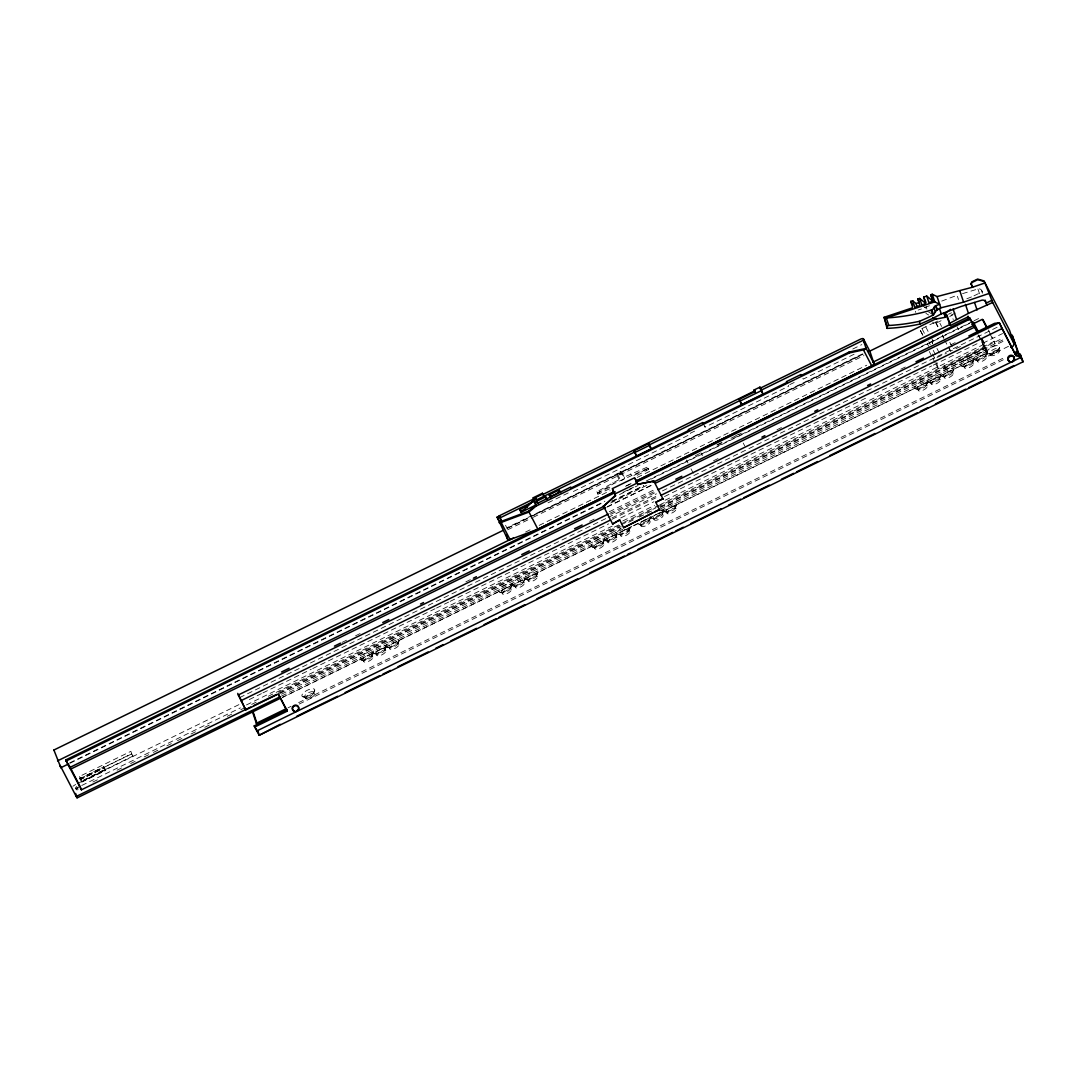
<?xml version="1.0" encoding="UTF-8"?>
<svg xmlns="http://www.w3.org/2000/svg" width="1077" height="1077" viewBox="0 0 1077 1077"><rect width="100%" height="100%" fill="white"/><g stroke="black" fill="none" stroke-linecap="round" stroke-linejoin="round"><path stroke-width="0.75" stroke-dasharray="5 3.75" d="M79.9 778.509L80.587 779.438L104.429 767.739L103.675 766.837L79.846 778.483L81.233 781.444L104.954 769.463L81.233 781.444M103.661 766.864L105.061 769.799M81.138 781.148L81.771 781.942L105.721 770.405L104.24 767.147L131.677 753.725L130.869 751.342L79.604 776.409L80.613 779.425L104.442 767.807M313.744 692.996L314.713 690.653M371.996 656.189L372.979 653.847M384.987 649.835L385.97 647.479M397.992 643.481L398.975 641.125M510.633 588.405L511.602 586.05M523.624 582.051L524.607 579.695M536.629 575.697L537.598 573.341M603.053 543.212L604.035 540.869M616.057 536.858L617.027 534.515M629.049 530.503L630.032 528.161M649.269 520.622L650.239 518.266M662.261 514.267L663.244 511.912M675.266 507.913L676.235 505.557M926.53 385.054L927.512 382.698M939.534 378.7L940.504 376.344M952.526 372.346L953.508 369.99M972.746 362.451L973.729 360.108M985.738 356.097L986.72 353.754M998.742 349.742L999.712 347.4M941.11 320.704L933.921 324.217L933.53 323.329L938.565 320.663L941.567 326.439M633.895 475.428L645.985 469.518L647.869 468.253L647.479 467.055L623.57 477.353A2.814 1.09 -27.4 0 1 624.095 478.821A2.814 1.09 -27.4 0 1 620.5 480.584A2.814 1.09 -27.4 0 1 620.029 479.09L617.094 473.422L620.635 471.686L623.57 477.353M637.194 475.307L648.489 469.437L647.479 467.055M660.389 506.728L985.415 347.817L981.134 338.743M609.434 488.877L597.95 494.155L596.927 491.772L620.029 479.09M597.95 494.155L597.547 492.956L613.527 483.748L648.085 468.239M995.215 351.694L993.209 352.677A7.162 2.773 -27.4 0 1 987.461 350.752A7.162 2.773 -27.4 0 1 998.231 345.488A7.162 2.773 -27.4 0 1 995.215 351.694L995.552 352.785L994.125 353.485A5.075 1.966 -27.4 0 1 990.059 352.125A5.075 1.966 -27.4 0 1 997.692 348.396A5.075 1.966 -27.4 0 1 995.552 352.785M852.782 349.029L861.842 344.6M548.031 502.811L568.319 492.876M694.598 431.15L690.236 433.277L690.545 434.206L572.991 491.677M789.818 384.597L794.18 382.47M703.146 423.409L705.058 427.098L788.674 386.226L788.364 385.297M854.074 354.252L803.186 379.131L802.877 378.202M973.945 295.838L982.345 291.732L981.659 290.413A3.218 2.962 -18.5 0 0 977.929 288.986L960.294 294.317M862.475 353.902L506.836 527.797L504.682 523.624M506.796 528.349L863.081 354.145M507.348 528.309L531.54 516.489M533.048 515.748L862.556 354.629M507.644 529.79L531.796 517.983M533.303 517.243L863.929 355.585M948.474 314.255L951.503 312.774M922.841 335.337L919.879 329.602L933.301 323.033L932.911 322.144L933.921 324.217M955.299 313.084L951.058 315.157L953.307 319.506M949.726 316.49L952.606 315.09M597.331 492.956L611.507 486.373M525.549 532.051L533.102 528.349M539.133 525.401L610.094 490.708M637.261 477.421L866.743 365.224M626.585 485.727L632.63 482.779M625.522 486.36L633.074 482.671M716.838 444.909L724.107 441.355M735.753 435.66L738.66 434.246L740.182 437.168M695.365 455.692L702.769 452.071M717.605 444.828L722.048 442.647M730.946 438.299L741.326 433.223M69.736 762.853L604.897 501.195M623.031 492.324L628.241 489.779M629.076 489.362L636.642 485.673M646.348 480.921L972.585 321.471M974.093 320.744L981.645 317.042M69.938 763.27L602.864 502.69M619.477 494.572L637.597 485.714M651.181 479.063L969.731 323.315M611.857 501.195L643.602 485.673M612.005 501.451L643.75 485.889M610.699 502.999L648.489 484.529M607.199 506.796L652.554 484.623M607.24 506.998L652.595 484.825M341.988 642.43L346.511 640.223M355.572 635.793L360.108 633.572M465.843 581.876L470.366 579.655M589.684 521.322L594.221 519.101M609.326 511.723L656.149 488.823M713.539 460.768L718.076 458.546M776.975 429.75L781.512 427.529M900.83 369.182L905.367 366.974M950.681 344.815L955.205 342.607M609.757 513.352L655.058 491.193M610.686 514.362L657.508 491.462M239.659 697.613L606.593 518.199M608.101 517.458L656.418 493.831M662.463 490.883L997.692 326.977M936.936 357.51L946.346 353.337M960.496 346.538L950.681 351.008L948.433 346.659M612.005 517.902L658.814 495.016M79.9 778.779L103.796 766.945M80.008 779.075L132.108 753.712L130.869 751.342M612.126 519.235L658.209 496.699M105.465 769.516L132.902 756.108L132.108 753.712M75.713 784.446L72.873 786.277M77.221 783.706L240.265 703.981M249.325 699.552L261.401 693.642M262.909 692.901L311.226 669.288M312.734 668.548L435.027 608.761M436.535 608.02L448.611 602.11M450.119 601.37L608.64 523.866M620.715 517.956L653.941 501.72M664.509 496.551L868.318 396.901M874.349 393.953L931.726 365.897M933.234 365.157L980.03 342.271M81.839 782.037L105.667 770.109M1008.53 346.309L988.592 356.056L984.095 342.594L1002.593 333.547M75.7 788.431L80.236 786.21M81.744 785.483L240.427 707.885M246.471 704.937L612.207 526.115M622.789 520.945L654.52 505.423M665.101 500.253L984.553 344.048L983.059 340.803M92.905 782.01L98.976 779.048M117.056 770.203L124.609 766.514M130.64 763.553L135.258 761.304M144.224 756.916L151.776 753.227M153.392 752.433L159.436 749.471M166.868 745.849L171.539 743.561M177.436 740.68L185.136 736.91M191.019 734.029L198.572 730.341M204.792 727.298L209.328 725.09M227.247 716.326L231.999 713.997M240.831 709.676L245.368 707.468M251.655 704.385L259.22 700.696M268.281 696.254L622.721 522.964M623.543 522.56L658.949 505.248M659.824 504.817L994.246 341.369L992.025 337.074M278.606 692.282L619.867 525.428M621.375 524.687L656.108 507.711M657.616 506.971L1003.414 337.895M981.564 338.259L985.576 350.213L946.01 369.573L945.243 367.311L984.243 348.234L981.187 339.134M279.441 692.996L619.571 526.693M628.645 522.251L633.182 520.043M639.226 517.081L654.345 509.69M279.778 693.521L621.133 526.572M660.295 507.469L1004.666 339.04M281.474 694.18L621.227 528.067M660.497 508.869L1006.281 339.793M281.541 696.092L622.748 529.265M660.484 510.808L986.586 351.358L987.434 352.798L282.389 697.533M282.578 697.209L631.687 526.518M633.195 525.778L645.285 519.868M646.792 519.127L987.461 352.785M288.071 707.804L291.086 706.324M298.639 702.635L1005.326 357.106M299.231 704.035L1005.918 358.506M966.823 298.773L972.544 296.525M929.438 305.733L924.833 307.47L925.789 310.311M941.729 301.089L957.076 295.286L958.49 299.514M918.169 310.055L921.481 308.951M921.845 304.926L926.907 309.099L928.051 308.722M988.013 353.566L990.45 354.118M975.008 359.92L977.458 360.472M962.017 366.274L964.453 366.826M941.796 376.169L944.246 376.708M928.805 382.523L931.242 383.062M915.8 388.878L918.25 389.416M664.522 511.737L666.973 512.275M651.531 518.091L653.968 518.629M638.54 524.445L640.977 524.984A5.075 1.966 -27.4 0 0 647.923 522.372A5.075 1.966 -27.4 0 0 647.519 519.249M618.319 534.327L620.756 534.879M605.314 540.681L607.765 541.233M592.323 547.035L594.76 547.587M525.899 579.52L528.336 580.059M512.894 585.875L515.345 586.413M499.903 592.229L502.34 592.767M387.262 647.304L389.699 647.842M374.257 653.658L376.708 654.197M361.266 660.013L363.703 660.551M303.014 696.832L305.451 697.371M105.667 770.378L104.981 769.463M928.643 312.034L932.938 314.605M925.897 313.353L928.67 315.022M993.209 352.677L994.125 353.485M985.415 347.817L981.107 339.82M998.769 349.056L999.591 350.644A5.075 1.966 -27.4 0 1 993.304 355.598A5.075 1.966 -27.4 0 1 992.227 352.341A5.075 1.966 -27.4 0 1 999.591 350.644M988.323 329.925L991.284 335.647M989.817 333.614L995.013 343.63L994.246 341.369M981.82 338.218L984.095 342.594M989.669 353.498L990.49 355.087M978.912 335.607L980.38 338.42M977.97 334.732L980.972 340.534M981.726 341.974L986.586 351.358M985.576 350.213L988.592 356.056M985.778 355.41A5.075 1.966 -27.4 0 1 979.491 360.378A5.075 1.966 -27.4 0 1 978.401 357.12A5.075 1.966 -27.4 0 1 985.778 355.41L986.586 356.999A5.075 1.966 -27.4 0 1 980.312 361.953A5.075 1.966 -27.4 0 1 979.222 358.695A5.075 1.966 -27.4 0 1 986.586 356.999M976.677 359.853L977.499 361.441M957.049 326.735L958.557 329.629M972.773 361.764A5.075 1.966 -27.4 0 1 966.5 366.732A5.075 1.966 -27.4 0 1 965.409 363.474A5.075 1.966 -27.4 0 1 972.773 361.764L973.595 363.353A5.075 1.966 -27.4 0 1 967.321 368.307A5.075 1.966 -27.4 0 1 966.231 365.063A5.075 1.966 -27.4 0 1 973.595 363.353M963.673 366.22L964.494 367.795M949.806 342.365L953.562 349.594M935.684 322.063L938.686 327.852M942.429 335.082L943.937 337.976M935.482 322.373L938.484 328.162M942.227 335.391L943.735 338.286M944.489 339.726L947.477 345.515M948.231 346.969L950.479 351.304M952.553 371.646A5.075 1.966 -27.4 0 1 946.279 376.613A5.075 1.966 -27.4 0 1 945.189 373.356A5.075 1.966 -27.4 0 1 952.553 371.646L953.374 373.234A5.075 1.966 -27.4 0 1 947.1 378.202A5.075 1.966 -27.4 0 1 946.01 374.944A5.075 1.966 -27.4 0 1 953.374 373.234M925.83 326.991L928.926 333.076M931.901 338.824L933.396 341.692M936.99 348.504L940.827 356.029M945.243 367.311L944.435 365.722L946.01 369.573M947.383 371.996L948.204 373.571M922.06 328.835L925.035 334.57M928.751 341.732L930.245 344.613M933.207 350.348L935.442 354.643M922.72 334.785L919.879 329.602M927.176 343.388L928.657 346.255M932.507 353.983L934.742 358.291M943.465 376.102L944.273 377.677M929.303 351.546L932.265 357.268M933.005 358.695L935.24 362.989M935.98 364.416L938.202 368.711M939.561 378A5.075 1.966 -27.4 0 1 933.288 382.968A5.075 1.966 -27.4 0 1 932.197 379.71A5.075 1.966 -27.4 0 1 939.561 378L940.383 379.589A5.075 1.966 -27.4 0 1 934.096 384.556A5.075 1.966 -27.4 0 1 933.019 381.298A5.075 1.966 -27.4 0 1 940.383 379.589M934.378 378.35L935.199 379.939M930.461 382.456L931.282 384.031M926.557 384.354A5.075 1.966 -27.4 0 1 920.283 389.322A5.075 1.966 -27.4 0 1 919.193 386.064A5.075 1.966 -27.4 0 1 926.557 384.354L927.378 385.943A5.075 1.966 -27.4 0 1 921.104 390.911A5.075 1.966 -27.4 0 1 920.014 387.653A5.075 1.966 -27.4 0 1 927.378 385.943M917.469 388.81L918.291 390.386M743.211 443.024L744.732 445.959M700.831 452.744L702.339 455.665M686.466 460.041L687.988 462.975M691.017 468.832L693.305 473.234M675.292 507.213A5.075 1.966 -27.4 0 1 669.005 512.181A5.075 1.966 -27.4 0 1 667.915 508.923A5.075 1.966 -27.4 0 1 675.292 507.213L676.114 508.802A5.075 1.966 -27.4 0 1 669.827 513.769A5.075 1.966 -27.4 0 1 668.736 510.511A5.075 1.966 -27.4 0 1 676.114 508.802M647.869 468.253L648.489 469.437M645.985 469.518L646.604 470.703M666.192 511.669L667.013 513.244M662.288 513.567L663.109 515.156A5.075 1.966 -27.4 0 1 656.835 520.124A5.075 1.966 -27.4 0 1 655.745 516.866A5.075 1.966 -27.4 0 1 663.109 515.156M630.691 473.867L631.31 475.065M653.187 518.024L654.008 519.599M649.296 519.935L650.118 521.51A5.075 1.966 -27.4 0 1 643.831 526.478A5.075 1.966 -27.4 0 1 642.74 523.22A5.075 1.966 -27.4 0 1 650.118 521.51M621.644 472.063L624.579 477.73M616.582 474.54L619.531 480.207M640.196 524.378L641.017 525.953M612.907 482.563L613.527 483.748M629.076 529.817A5.075 1.966 -27.4 0 1 622.802 534.784A5.075 1.966 -27.4 0 1 621.712 531.526A5.075 1.966 -27.4 0 1 629.076 529.817L629.897 531.392A5.075 1.966 -27.4 0 1 623.623 536.359A5.075 1.966 -27.4 0 1 622.533 533.102A5.075 1.966 -27.4 0 1 629.897 531.392M599.418 492.297L600.024 493.481M619.975 534.259L620.796 535.848M596.927 491.772L597.547 492.956M616.084 536.171A5.075 1.966 -27.4 0 1 609.797 541.139A5.075 1.966 -27.4 0 1 608.707 537.881A5.075 1.966 -27.4 0 1 616.084 536.171L616.906 537.746A5.075 1.966 -27.4 0 1 610.619 542.714A5.075 1.966 -27.4 0 1 609.528 539.456A5.075 1.966 -27.4 0 1 616.906 537.746M606.984 540.614L607.805 542.202M603.08 542.525A5.075 1.966 -27.4 0 1 596.806 547.493A5.075 1.966 -27.4 0 1 595.716 544.235A5.075 1.966 -27.4 0 1 603.08 542.525L603.901 544.1A5.075 1.966 -27.4 0 1 597.627 549.068A5.075 1.966 -27.4 0 1 596.537 545.81A5.075 1.966 -27.4 0 1 603.901 544.1M593.979 546.968L594.8 548.556M536.656 575.01A5.075 1.966 -27.4 0 1 530.369 579.965A5.075 1.966 -27.4 0 1 529.292 576.707A5.075 1.966 -27.4 0 1 536.656 575.01L537.477 576.585A5.075 1.966 -27.4 0 1 531.19 581.553A5.075 1.966 -27.4 0 1 530.099 578.295A5.075 1.966 -27.4 0 1 537.477 576.585M527.555 579.453L528.376 581.028M523.651 581.365A5.075 1.966 -27.4 0 1 517.377 586.319A5.075 1.966 -27.4 0 1 516.287 583.061A5.075 1.966 -27.4 0 1 523.651 581.365L524.472 582.94A5.075 1.966 -27.4 0 1 518.199 587.907A5.075 1.966 -27.4 0 1 517.108 584.649A5.075 1.966 -27.4 0 1 524.472 582.94M514.564 585.807L515.385 587.382M510.66 587.719A5.075 1.966 -27.4 0 1 504.386 592.673A5.075 1.966 -27.4 0 1 503.296 589.429A5.075 1.966 -27.4 0 1 510.66 587.719L511.481 589.294A5.075 1.966 -27.4 0 1 505.194 594.262A5.075 1.966 -27.4 0 1 504.117 591.004A5.075 1.966 -27.4 0 1 511.481 589.294M501.559 592.162L502.38 593.75M398.019 642.794A5.075 1.966 -27.4 0 1 391.745 647.748A5.075 1.966 -27.4 0 1 390.655 644.49A5.075 1.966 -27.4 0 1 398.019 642.794L398.84 644.369A5.075 1.966 -27.4 0 1 392.553 649.337A5.075 1.966 -27.4 0 1 391.476 646.079A5.075 1.966 -27.4 0 1 398.84 644.369M388.918 647.237L389.739 648.812M385.027 649.148A5.075 1.966 -27.4 0 1 378.741 654.102A5.075 1.966 -27.4 0 1 377.65 650.858A5.075 1.966 -27.4 0 1 385.027 649.148L385.835 650.723A5.075 1.966 -27.4 0 1 379.562 655.691A5.075 1.966 -27.4 0 1 378.471 652.433A5.075 1.966 -27.4 0 1 385.835 650.723M375.927 653.591L376.748 655.179M372.023 655.503A5.075 1.966 -27.4 0 1 365.749 660.457A5.075 1.966 -27.4 0 1 364.659 657.212A5.075 1.966 -27.4 0 1 372.023 655.503L372.844 657.078A5.075 1.966 -27.4 0 1 366.57 662.045A5.075 1.966 -27.4 0 1 365.48 658.787A5.075 1.966 -27.4 0 1 372.844 657.078M362.922 659.945L363.743 661.534M313.77 692.309A5.075 1.966 -27.4 0 1 307.483 697.277A5.075 1.966 -27.4 0 1 306.393 694.019A5.075 1.966 -27.4 0 1 313.77 692.309L314.592 693.898A5.075 1.966 -27.4 0 1 308.305 698.852A5.075 1.966 -27.4 0 1 307.214 695.607A5.075 1.966 -27.4 0 1 314.592 693.898M304.67 696.765L305.491 698.34M131.677 753.725L132.902 756.108M79.604 776.409L81.839 781.767M76.844 786.493A2.571 0.996 -27.4 0 0 75.659 787.624L76.225 789.495M915.396 311.28L915.787 312.438M981.659 290.413L982.601 293.227M977.929 288.986L979.814 294.613M926.032 306.501L926.907 309.099M931.82 341.409L932.588 343.671L930.918 339.659M936.492 362.747L939.023 370.286M704.762 426.182L705.058 427.098M620.635 471.686A2.814 1.09 -27.4 0 1 621.16 473.153A2.814 1.09 -27.4 0 1 617.565 474.917A2.814 1.09 -27.4 0 1 617.094 473.422M630.126 527.636A7.162 2.773 -27.4 0 1 624.525 532.98A7.162 2.773 -27.4 0 1 617.431 533.842A7.162 2.773 -27.4 0 1 620.81 528.767M660.766 509.986A7.162 2.773 -27.4 0 1 659.689 515.641A7.162 2.773 -27.4 0 1 650.373 516.772M650.064 516.92A7.162 2.773 -27.4 0 1 645.244 522.843A7.162 2.773 -27.4 0 1 637.436 523.584M661.049 512.894A5.075 1.966 -27.4 0 1 660.928 516.018A5.075 1.966 -27.4 0 1 654.426 518.697A5.075 1.966 -27.4 0 1 654.56 515.587M655.745 514.698A5.075 1.966 -27.4 0 1 656.405 514.294M658.545 513.325A5.075 1.966 -27.4 0 1 660.511 512.894M640.977 524.984A5.075 1.966 -27.4 0 1 642.74 521.053M644.84 519.949A5.075 1.966 -27.4 0 1 645.554 519.679M78.123 789.616A2.571 0.996 -27.4 0 1 76.211 789.414A2.571 0.996 -27.4 0 1 77.867 787.597M78.177 788.001A2.571 0.996 -27.4 0 1 75.619 788.31M918.681 388.743A7.162 2.773 -27.4 0 0 927.553 381.729A7.162 2.773 -27.4 0 0 917.146 384.139A7.162 2.773 -27.4 0 0 918.681 388.743M528.767 579.386A7.162 2.773 -27.4 0 0 537.638 572.372A7.162 2.773 -27.4 0 0 527.232 574.781A7.162 2.773 -27.4 0 0 528.767 579.386M515.775 585.74A7.162 2.773 -27.4 0 0 524.647 578.726A7.162 2.773 -27.4 0 0 514.241 581.136A7.162 2.773 -27.4 0 0 515.775 585.74M390.143 647.169A7.162 2.773 -27.4 0 0 399.002 640.155A7.162 2.773 -27.4 0 0 388.595 642.565A7.162 2.773 -27.4 0 0 390.143 647.169M931.686 382.389A7.162 2.773 -27.4 0 0 940.544 375.375A7.162 2.773 -27.4 0 0 930.138 377.785A7.162 2.773 -27.4 0 0 931.686 382.389M377.138 653.524A7.162 2.773 -27.4 0 0 386.01 646.51A7.162 2.773 -27.4 0 0 375.604 648.919A7.162 2.773 -27.4 0 0 377.138 653.524M305.881 696.698A7.162 2.773 -27.4 0 0 314.753 689.684A7.162 2.773 -27.4 0 0 304.347 692.094A7.162 2.773 -27.4 0 0 305.881 696.698M364.147 659.878A7.162 2.773 -27.4 0 0 373.019 652.864A7.162 2.773 -27.4 0 0 362.599 655.274A7.162 2.773 -27.4 0 0 364.147 659.878M977.889 359.785A7.162 2.773 -27.4 0 0 986.761 352.785A7.162 2.773 -27.4 0 0 976.354 355.195A7.162 2.773 -27.4 0 0 977.889 359.785M502.784 592.094A7.162 2.773 -27.4 0 0 511.642 585.08A7.162 2.773 -27.4 0 0 501.236 587.49A7.162 2.773 -27.4 0 0 502.784 592.094M964.898 366.14A7.162 2.773 -27.4 0 0 973.77 359.139A7.162 2.773 -27.4 0 0 963.35 361.549A7.162 2.773 -27.4 0 0 964.898 366.14M595.204 546.901A7.162 2.773 -27.4 0 0 604.076 539.887A7.162 2.773 -27.4 0 0 593.669 542.31A7.162 2.773 -27.4 0 0 595.204 546.901M608.195 540.546A7.162 2.773 -27.4 0 0 617.067 533.532A7.162 2.773 -27.4 0 0 606.661 535.956A7.162 2.773 -27.4 0 0 608.195 540.546M667.403 511.602A7.162 2.773 -27.4 0 0 676.275 504.588A7.162 2.773 -27.4 0 0 665.869 506.998A7.162 2.773 -27.4 0 0 667.403 511.602M944.677 376.035A7.162 2.773 -27.4 0 0 953.549 369.021A7.162 2.773 -27.4 0 0 943.142 371.43A7.162 2.773 -27.4 0 0 944.677 376.035"/><path stroke-width="1.5" d="M1014.036 343.671L992.684 302.489L984.943 282.968L972.639 287.182L970.956 283.709L971.817 281.905L977.606 279.078L983.988 280.909L1009.526 330.208L1014.036 343.671L1013.336 345.986L1010.684 347.279M760.914 390.305L863.35 340.224L866.016 348.181A2.894 1.117 -27.4 0 1 866.043 348.396L865.989 348.544A2.962 1.144 -11.1 0 1 864.212 349.688M988.511 293.631L963.605 302.152L940.84 307.834L936.344 310.445L933.503 314.807A4.793 4.012 -67.6 0 1 932.87 315.184A220.92 185.217 -67.6 0 1 919.341 321.336A183.736 169.129 -18.5 0 1 888.794 325.483L887.058 326.062L887.058 328.377A186.752 171.916 -18.5 0 0 920.216 323.989A224.42 188.152 -67.6 0 0 928.28 320.461A224.837 188.488 -67.6 0 0 941.258 313.878L960.846 306.555L981.699 300.241A3.218 2.962 -18.5 0 1 985.428 301.668L986.182 303.108L991.957 300.281M971.158 284.315L972.019 282.497L977.795 279.67L984.176 281.514L984.943 282.968M950.506 309.368L945.471 313.03L950.399 325.496L967.658 317.055L969.165 319.95M614.563 493.495L615.64 495.743L603.47 506.325L615.452 495.218M536.306 504.844L521.133 512.262L520.245 510.552L519.908 509.502L526.855 506.109L534.044 500.118M520.245 510.552C525.388 512.45 533.842 495.487 535.659 503.619M499.041 522.601A2.894 1.117 -27.4 0 0 501.168 522.439L528.861 512.113L535.929 506.203L849.376 352.946L863.444 349.89L871.778 365.951L636.09 481.19M506.163 534.825L507.738 539.496L497.103 517.148L499.405 516.031L501.195 521.403L528.565 511.212L535.754 505.261M605.691 507.536L70.543 769.193L81.394 789.831L80.829 787.906M278.553 694.288L286.697 709.999L254.212 725.885L259.153 735.281L1023.096 361.764L1020.256 354.346L1018.196 353.229L1012.138 335.095L1019.057 354.346M949.025 323.639L968.452 313.353L992.684 302.489M886.277 317.957L934.796 301.87L939.669 304.226L935.428 305.881A3.164 2.908 -18.5 0 0 933.907 307.618A3.985 3.662 -18.5 0 1 931.174 310.149A183.736 169.129 -18.5 0 1 886.277 317.957L888.794 325.483M535.929 506.203L533.25 497.749L542.431 493.253L544.343 496.955M761.668 395.138L741.77 404.871L739.239 399.338L754.681 391.786L754.075 389.995L759.972 387.114L763.095 394.438L759.972 387.114M634.366 452.178L536.292 500.011L535.471 497.547L542.687 494.02L542.431 493.253M535.013 498.328L500.347 515.277A2.894 1.117 -27.4 0 0 498.112 517.62M542.539 494.639L755.031 390.749M759.541 388.541L860.51 339.174A2.894 1.117 -27.4 0 1 863.471 338.972L869.96 351.506L874.012 363.609A2.894 1.117 -27.4 0 1 871.778 365.951M634.097 450.751L648.65 443.63L650.562 447.318L651.181 449.163L636.615 456.285L634.097 450.751L636.615 456.285M501.64 521.78L500.28 517.741L534.932 500.805M649.431 444.814L739.818 400.617M634.703 452.582L649.269 445.474L648.65 443.63M739.859 401.183L761.183 390.749M550.899 498.099A5.641 2.181 -27.4 0 1 550.509 497.493L549.149 494.855L559.232 489.927L560.592 492.566M866.043 348.396L849.08 352.058L801.275 375.429L800.965 374.513L786.452 381.608L786.762 382.523L703.146 423.409L702.837 422.494L688.324 429.588L688.634 430.504L571.066 487.989L570.756 487.06L537.41 503.363L536.696 501.222L545.5 496.928L545.083 495.703L546.995 499.391M68.43 763.997L60.877 767.699L53.904 750.023L502.824 530.53M868.601 351.681L936.465 318.496M57.525 760.874L513.473 537.948M872.787 362.262L949.779 324.621M70.543 769.193L65.724 759.958L614.482 491.65M635.645 481.298L969.744 317.944L977.431 331.595M507.913 539.739A2.894 1.117 -27.4 0 0 510.054 539.577L537.894 529.197L614.94 491.529M66.087 761.035L614.846 492.714M636.009 482.375L970.094 319.021L969.744 317.944M971.831 324.473L982.399 319.304L986.855 327.893M69.507 767.618L604.655 505.961M653.025 482.308L973.514 325.604L974.55 327.179L655.57 483.142M281.568 671.967L289.121 668.278M334.435 646.133L340.467 643.171M382.766 622.493L388.81 619.544M420.528 604.035L423.544 602.555M473.395 578.187L476.411 576.707M521.726 554.547L529.278 550.859M574.579 528.699L582.132 525.011M675.777 479.225L681.822 476.276M761.883 437.127L764.899 435.647M814.737 411.279L817.766 409.812M867.604 385.431L870.62 383.964M915.935 361.805L923.487 358.116M968.802 335.957L994.475 323.396L999.281 322.683L1016.001 355.652L1020.309 356.972L1023.096 361.764M254.603 727.083L287.101 711.197L278.216 694.059L245.731 709.945L238.3 694.975L608.249 514.079M658.074 489.725L999.281 322.683M240.938 700.71L610.632 519.962M661.184 495.245L1001.987 328.606L1016.001 355.652M619.665 519.922L612.625 523.987L619.665 519.922L623.61 527.703L659.528 509.515L655.018 511.723M655.772 502.272L662.988 498.732L655.772 502.272L659.703 510.054M81.394 789.831L250.712 707.051M253.741 705.57L276.412 694.477M652.002 513.19L623.61 527.703M60.877 767.699L60.097 765.37L76.225 796.482L280.033 696.819M76.225 796.482L77.073 797.922L279.562 698.69M257.161 725.333L256.353 723.3L286.549 708.531M1014.386 352.677L1017.402 351.196M256.945 724.713L287.155 709.945M1014.978 354.077L1017.994 352.61M256.663 731.041L1020.592 357.51M259.22 735.241L280.208 724.309M296.821 716.192L337.586 696.254M345.125 692.565L379.858 675.589M382.873 674.108L390.426 670.419M397.965 666.73L428.161 651.962M435.714 648.273L443.266 644.584M450.819 640.896L476.478 628.349M484.031 624.647L496.107 618.75M499.122 617.269L524.795 604.722M536.871 598.812L548.947 592.915M551.962 591.435L577.635 578.887M589.711 572.977L624.431 556.001M627.46 554.52L630.476 553.053M638.028 549.364L672.748 532.375M675.764 530.907L683.316 527.218M690.869 523.516L721.065 508.761M728.604 505.073L740.68 499.163M743.709 497.682L769.368 485.135M781.444 479.225L793.52 473.328M796.549 471.847L817.685 461.508M829.761 455.611L875.049 433.466M882.601 429.777L917.321 412.801M920.35 411.32L927.889 407.631M935.442 403.942L965.638 389.174M968.654 387.693L980.73 381.797M983.759 380.316L1013.955 365.547M887.058 328.377L884.123 317.298L911.963 307.995L912.65 307.174L910.698 301.398L912.623 300.752L914.79 307.268L919.973 305.545L917.806 299.043L919.677 298.423L921.845 304.926L925.803 303.62L923.635 297.104L926.732 296.081L928.912 302.583L932.857 301.277L930.69 294.761L932.251 294.25L937.071 296.579L972.639 287.182M912.623 300.752L915.988 303.539L919.3 302.449L917.806 299.043M653.833 481.069L637.84 484.273L653.833 481.069L663.163 499.27M944.206 313.542L945.444 317.257L935.603 319.182L932.83 317.513M1015.598 354.454L1019.906 355.773L1021.696 358.87L1020.256 354.346M940.84 307.834L937.071 296.579M926.732 296.081L931.78 300.254L932.938 299.877L930.69 294.761M919.677 298.423L924.726 302.597L925.883 302.206L923.635 297.104M69.251 766.743L65.724 759.958M54.375 750.602L53.904 750.023M986.855 305.195L985.159 300.133M970.956 283.709L972.437 286.576M983.126 319.909L986.842 327.058M973.325 322.023L978.562 332.133M974.55 327.179L977.458 332.793M970.094 319.021L973.514 325.604M910.698 301.398L912.663 305.181M863.35 340.224L864.858 343.119L863.471 338.972M866.016 348.181L874.012 363.609M754.075 389.995L755.354 392.459M739.239 399.338L741.77 404.871M649.269 445.474L651.181 449.163M636.951 482.55L638.015 484.798M603.295 505.786L612.625 523.987M545.5 496.928L546.766 499.391M535.471 497.547L536.736 500.011M536.696 501.222L537.975 503.686M533.25 497.749L534.529 500.213M528.995 512.033L537.894 529.197M519.908 509.502L521.133 512.262M499.405 516.031L500.28 517.741M501.168 522.439L510.054 539.577M497.103 517.148L498.893 520.608M254.212 725.885L257.713 732.01M68.968 765.02L80.088 786.479M1001.987 328.606L999.335 322.858M969.394 319.021L968.061 316.18M636.83 482.496L635.618 479.992M614.146 492.674L614.752 494.033L637.126 483.088L636.319 481.298M614.442 493.441L613.23 490.937M636.117 480.867L634.663 477.73L612.274 488.675L613.728 491.812M635.753 480.059L635.282 478.915M613.365 491.004L612.894 489.86M943.721 312.815L945.444 317.257M1019.906 355.773L1020.309 356.972M1013.901 356.824L1014.197 357.712M1008.126 359.651L1008.422 360.539M974.55 302.502L977.054 309.974M965.45 304.387L968.452 313.353M959.836 290.884L963.605 302.152M953.064 308.937L956.497 319.209M946.845 314.874L949.174 321.835M949.645 323.235L950.399 325.496M932.251 294.25L934.796 301.87M935.98 305.639L937.327 309.691M935.55 305.814L936.923 309.934M933.907 307.618L935.415 312.088M931.861 309.88L933.503 314.807M931.174 310.149L932.87 315.184M915.988 303.539L917.294 307.443M884.123 317.298L887.058 326.062M849.08 352.058L849.376 352.946M526.855 506.109L527.205 507.146M528.565 511.212L528.861 512.113M286.697 709.999L287.101 711.197M252.96 711.358L256.999 723.434M252.139 710.699L256.353 723.3M257.686 730.502L259.072 734.649M245.731 709.945L239.134 696.025M237.761 693.386L238.3 694.975M75.619 793.439L77.046 797.707M939.44 308.412L941.258 313.878M919.341 321.336L920.216 323.989M294.371 710.968A3.218 2.962 -18.5 0 1 292.823 706.525A3.218 2.962 -18.5 0 1 297.885 706.054A3.218 2.962 -18.5 0 1 296.821 710.739M1009.472 360.93A3.218 2.962 -18.5 0 1 1008.126 357.079A3.218 2.962 -18.5 0 1 1012.245 355.423A3.218 2.962 -18.5 0 1 1014.022 359.099M1013.201 360.31A3.218 2.962 -18.5 0 1 1012.811 360.62M559.232 489.927A5.641 2.181 -27.4 0 1 554.938 494.626A5.641 2.181 -27.4 0 1 549.149 494.855M868.601 351.156A2.894 1.117 -27.4 0 1 869.96 351.506M294.869 711.574A3.218 2.962 -18.5 0 0 298.692 707.656A3.218 2.962 -18.5 0 0 293.321 706.687A3.218 2.962 -18.5 0 0 294.869 711.574M1010.549 362.06A3.218 2.962 -18.5 0 0 1014.372 358.143A3.218 2.962 -18.5 0 0 1009.001 357.174A3.218 2.962 -18.5 0 0 1010.549 362.06"/></g></svg>
